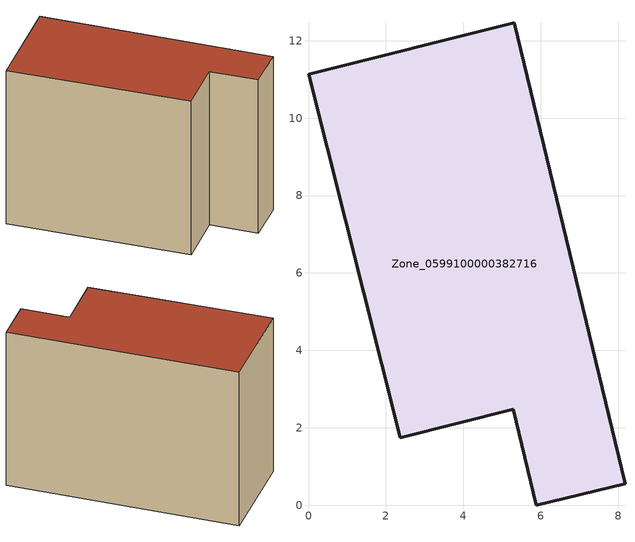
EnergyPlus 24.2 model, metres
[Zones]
Zone_0599100000382716
 floor ground (C_G): 5.29,2.48 2.38,1.75 0,11.14 5.31,12.46 8.18,0.55 5.88,0 z0
 wall outside (C_F): 5.31,12.46 0,11.14 2.38,1.75 5.29,2.48 5.88,0 8.18,0.55 5.31,12.46 z0:8.93
 roof outside (C_R): 5.88,0 8.18,0.55 5.31,12.46 0,11.14 2.38,1.75 5.29,2.48 z8.93
[BUILDING]
Pand.0599100000382716: North Axis=0; Terrain=City; Loads Convergence Tolerance Value=0.04; Temperature Convergence Tolerance Value=0.4; Solar Distribution=FullExterior; Maximum Number of Warmup Days=25; Minimum Number of Warmup Days=1
[Site:Location]
Rotterdam.The.Hague.AP_ZH_NLD Design_Conditions: Latitude=51.96; Longitude=4.45; Time Zone=1; Elevation=-4.5
[SITE:GROUNDTEMPERATURE:BUILDINGSURFACE]
18, 18, 18, 18, 18, 18, 18, 18, 18, 18, 18, 18
[MATERIAL] Thermal Absorptance=0.9; Solar Absorptance=0.7; Visible Absorptance=0.7
Name | Roughness | Thickness | Conductivity | Density | Specific Heat
G.TI.1992-2005 | MediumSmooth | 0.15 | 0.06 | 540 | 1210
F.TI.1992-2005 | Rough | 0.3 | 0.12 | 1920 | 840
R.TI.1992-2005 | MediumRough | 0.2 | 0.08 | 1500 | 1000
[CONSTRUCTION]
C_G: G.TI.1992-2005
C_F: F.TI.1992-2005
C_R: R.TI.1992-2005
[ZONE]
Zone_0599100000382716: Type=1; Multiplier=1; Ceiling Height=Autocalculate; Volume=Autocalculate; Floor Area=autocalculate; Part of Total Floor Area=Yes
[ZONEINFILTRATION:DESIGNFLOWRATE]
Infil_Zone_0599100000382716: Zone or ZoneList or Space or SpaceList=Zone_0599100000382716; Schedule=AlwaysOn; Design Flow Rate Calculation Method=Flow/Area; Flow Rate per Floor Area=0.0015; Constant Term Coefficient=1; Temperature Term Coefficient=0; Velocity Term Coefficient=0; Velocity Squared Term Coefficient=0
[HVACTEMPLATE:ZONE:IDEALLOADSAIRSYSTEM]
Zone_0599100000382716: Maximum Heating Supply Air Temperature=50; Minimum Cooling Supply Air Temperature=13; Maximum Heating Supply Air Humidity Ratio=0.0156; Minimum Cooling Supply Air Humidity Ratio=0.0077; Heating Limit=NoLimit; Cooling Limit=NoLimit; Dehumidification Control Type=ConstantSensibleHeatRatio; Cooling Sensible Heat Ratio=0.7; Dehumidification Setpoint=60; Humidification Control Type=None; Humidification Setpoint=30; Outdoor Air Method=None; Outdoor Air Flow Rate per Person=0.00944; Outdoor Air Flow Rate per Zone Floor Area=0; Outdoor Air Flow Rate per Zone=0; Demand Controlled Ventilation Type=None; Outdoor Air Economizer Type=NoEconomizer; Heat Recovery Type=None; Sensible Heat Recovery Effectiveness=0.7; Latent Heat Recovery Effectiveness=0.65
[ZONECONTROL:THERMOSTAT]
ThermostatControl_Zone_0599100000382716: Zone or ZoneList=Zone_0599100000382716; Control Type Schedule=DualSetpointControlType; Control 1=Thermostat_Zone_0599100000382716; Temperature Difference Between Cutout And Setpoint=0
[THERMOSTATSETPOINT:DUALSETPOINT]
Thermostat_Zone_0599100000382716: Heating Setpoint Temperature Schedule=HeatingSetpoint_Zone_0599100000382716; Cooling Setpoint Temperature Schedule=CoolingSetpoint_Zone_0599100000382716
[SCHEDULE:COMPACT]
HeatingSetpoint_Zone_0599100000382716: Through: 12/31, For: AllDays, Until: 24:00, 21
CoolingSetpoint_Zone_0599100000382716: Through: 12/31, For: AllDays, Until: 24:00, 24
DualSetpointControlType: Through: 12/31, For: AllDays, Until: 24:00, 4
AlwaysOn: Through: 12/31, For: AllDays, Until: 24:00, 1
